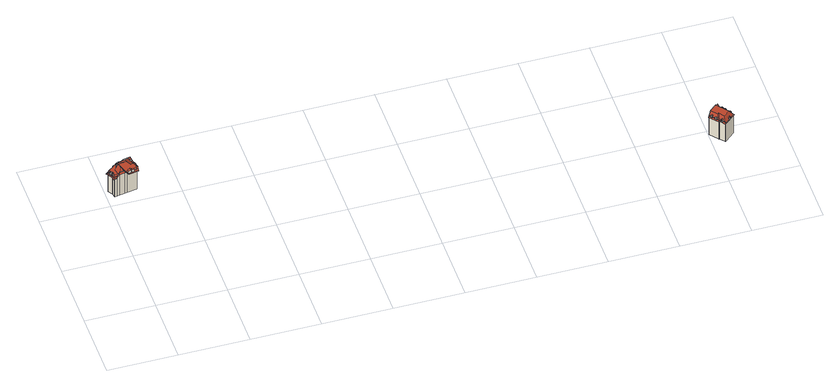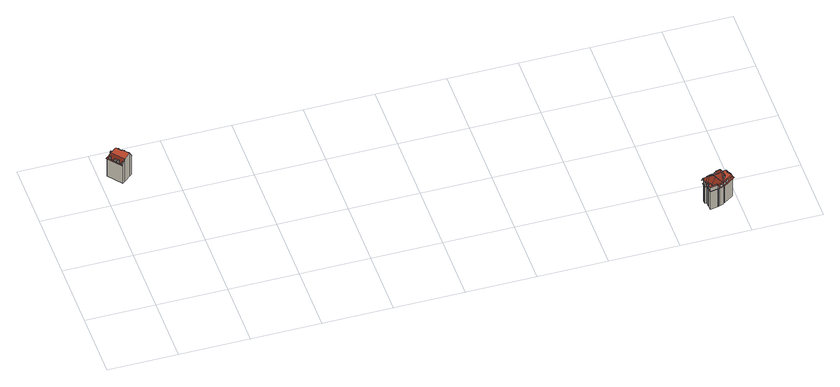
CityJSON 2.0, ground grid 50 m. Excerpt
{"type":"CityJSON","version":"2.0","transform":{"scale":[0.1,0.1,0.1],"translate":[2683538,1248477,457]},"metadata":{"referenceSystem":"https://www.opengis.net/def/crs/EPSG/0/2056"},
"CityObjects":{
"building1":{"type":"Building","attributes":{"class":"BB01","Herkunft":"EE_LB_2007","QualitaetStatus":1,"FileCreationDate":"2012-03-16","Region":4,"GebaeudeStatus":1},"children":["building1-1","building1-2","building1-3","building1-4","building1-5","building1-6","building1-7","building1-8","building1-9","building1-10"]},
"building1-1":{"type":"BuildingPart","attributes":{"Geomtype":2},"parents":["building1"],"geometry":[{"type":"MultiSurface","lod":"2","boundaries":[[[0,1,2]],[[3,4,5]],[[0,2,5,4]],[[3,5,2,1]]],"semantics":{"surfaces":[{"type":"WallSurface"},{"type":"RoofSurface"}],"values":[0,0,0,1]}}]},
"building1-2":{"type":"BuildingPart","attributes":{"Geomtype":1},"parents":["building1"],"geometry":[{"type":"MultiSurface","lod":"2","boundaries":[[[6,7,8,9,10,11,12,13,14,15,16,17,18,19,20,21,22,23,24,25,26,27,28,29,30,31,32,33,34,35,36,37,38,39,40,41]],[[42,43,44,45,46]],[[47,48,49,44,43]],[[23,50,49,24]],[[40,39,51,52]],[[41,40,52,53]],[[39,38,54,51]],[[36,35,55,56]],[[35,34,57,55]],[[58,59,60,61]],[[30,29,62,61]],[[59,58,57,34,33]],[[59,33,32,63]],[[32,31,64,63]],[[31,30,60,64]],[[29,28,65,62]],[[28,27,66,65]],[[26,25,67,68]],[[25,24,48,67]],[[23,22,69,50]],[[69,70,71,72]],[[71,46,45,72]],[[22,21,73,70]],[[73,74,75,76]],[[20,19,77,78]],[[21,20,78,74]],[[19,18,79,77]],[[16,15,80,81]],[[15,14,82,80]],[[7,6,83,84]],[[6,41,53,83]],[[27,26,68,66]],[[18,17,85,79]],[[17,16,81,85]],[[13,12,86,87]],[[14,13,87,82]],[[12,11,88,86]],[[11,10,89,88]],[[10,9,90,89]],[[9,8,91,90]],[[8,7,84,91]],[[38,37,92,54]],[[37,36,56,92]],[[44,49,50,45]],[[93,94,95]],[[96,94,93]],[[97,94,96]],[[42,46,94,97]],[[42,97,96,98,99,47,43]],[[100,101,102]],[[93,95,103,104,105,102,101]],[[93,101,100,106,107,108]],[[93,108,109,110,98,96]],[[109,111,110]],[[112,113,114,115]],[[98,110,111,99]],[[48,47,99,116]],[[72,45,50,117]],[[118,76,71,119]],[[75,74,120,121,122,123,124]],[[76,75,124,94]],[[95,94,125,126,127,103]],[[103,127,128,104]],[[99,111,129,116]],[[129,130,116]],[[122,121,116,130]],[[131,125,94,124]],[[132,131,124,123]],[[131,133,126,125]],[[134,133,131,132]],[[133,134,135,128]],[[126,133,128,127]],[[104,128,135,105]],[[108,107,136,109]],[[107,106,137,136]]],"semantics":{"surfaces":[{"type":"GroundSurface"},{"type":"WallSurface"},{"type":"RoofSurface"}],"values":[0,1,1,1,1,1,1,1,1,1,1,1,1,1,1,1,1,1,1,1,1,1,1,1,1,1,1,1,1,1,1,1,1,1,1,1,1,1,1,1,1,1,1,2,2,2,2,2,2,2,2,2,2,2,2,2,2,2,2,2,2,2,2,2,2,2,2,2,2,2,2,2,2,2,2]}}]},
"building1-3":{"type":"BuildingPart","attributes":{"Geomtype":2},"parents":["building1"],"geometry":[{"type":"MultiSurface","lod":"2","boundaries":[[[138,139,140,141]],[[138,142,143,139]],[[141,140,144,145]],[[144,140,139,143]]],"semantics":{"surfaces":[{"type":"WallSurface"},{"type":"RoofSurface"}],"values":[0,0,0,1]}}]},
"building1-4":{"type":"BuildingPart","attributes":{"Geomtype":2},"parents":["building1"],"geometry":[{"type":"MultiSurface","lod":"2","boundaries":[[[146,147,148,149]],[[146,150,147]],[[151,149,148]],[[150,151,148,147]]],"semantics":{"surfaces":[{"type":"WallSurface"},{"type":"RoofSurface"}],"values":[0,0,0,1]}}]},
"building1-5":{"type":"BuildingPart","attributes":{"Geomtype":2},"parents":["building1"],"geometry":[{"type":"MultiSurface","lod":"2","boundaries":[[[152,153,154,155]],[[156,157,158]],[[156,158,155,154,133]],[[158,157,152,155]]],"semantics":{"surfaces":[{"type":"WallSurface"},{"type":"RoofSurface"}],"values":[0,0,0,1]}}]},
"building1-6":{"type":"BuildingPart","attributes":{"Geomtype":2},"parents":["building1"],"geometry":[{"type":"MultiSurface","lod":"2","boundaries":[[[159,160,161]],[[162,163,164]],[[162,164,161,160]],[[164,163,159,161]]],"semantics":{"surfaces":[{"type":"WallSurface"},{"type":"RoofSurface"}],"values":[0,0,0,1]}}]},
"building1-7":{"type":"BuildingPart","attributes":{"Geomtype":2},"parents":["building1"],"geometry":[{"type":"MultiSurface","lod":"2","boundaries":[[[165,166,167,168]],[[167,116,48,169,168]],[[48,47,169]],[[165,168,169,47]]],"semantics":{"surfaces":[{"type":"WallSurface"},{"type":"RoofSurface"}],"values":[0,0,0,1]}}]},
"building1-8":{"type":"BuildingPart","attributes":{"Geomtype":2},"parents":["building1"],"geometry":[{"type":"MultiSurface","lod":"2","boundaries":[[[170,171,172,173]],[[170,174,171]],[[175,173,172]],[[176,177,171,174]],[[172,171,177]],[[176,175,172,177]]],"semantics":{"surfaces":[{"type":"WallSurface"},{"type":"RoofSurface"}],"values":[0,0,0,1,1,1]}}]},
"building1-9":{"type":"BuildingPart","attributes":{"Geomtype":2},"parents":["building1"],"geometry":[{"type":"MultiSurface","lod":"2","boundaries":[[[178,179,180]],[[178,180,181,182]],[[183,182,181]],[[180,179,183,181]]],"semantics":{"surfaces":[{"type":"WallSurface"},{"type":"RoofSurface"}],"values":[0,0,0,1]}}]},
"building1-10":{"type":"BuildingPart","attributes":{"Geomtype":2},"parents":["building1"],"geometry":[{"type":"MultiSurface","lod":"2","boundaries":[[[184,185,186,187]],[[184,188,189,185]],[[187,186,190,191]],[[190,186,185,189]]],"semantics":{"surfaces":[{"type":"WallSurface"},{"type":"RoofSurface"}],"values":[0,0,0,1]}}]},
"building2":{"type":"Building","attributes":{"class":"BB01","Herkunft":"EE_LB_2007","QualitaetStatus":1,"FileCreationDate":"2012-03-16","Region":4,"GebaeudeStatus":1},"children":["building2-1","building2-2","building2-3","building2-4","building2-5","building2-6","building2-7","building2-8","building2-9"]},
"building2-1":{"type":"BuildingPart","attributes":{"Geomtype":2},"parents":["building2"],"geometry":[{"type":"MultiSurface","lod":"2","boundaries":[[[192,193,194,195,196]],[[194,197,195]],[[198,193,192]],[[197,199,196,195]],[[199,198,192,196]]],"semantics":{"surfaces":[{"type":"WallSurface"},{"type":"RoofSurface"}],"values":[0,0,0,1,1]}}]},
"building2-2":{"type":"BuildingPart","attributes":{"Geomtype":2},"parents":["building2"],"geometry":[{"type":"MultiSurface","lod":"2","boundaries":[[[200,201,202,203,204]],[[202,205,203]],[[206,201,200]],[[205,207,204,203]],[[207,206,200,204]]],"semantics":{"surfaces":[{"type":"WallSurface"},{"type":"RoofSurface"}],"values":[0,0,0,1,1]}}]},
"building2-3":{"type":"BuildingPart","attributes":{"Geomtype":2},"parents":["building2"],"geometry":[{"type":"MultiSurface","lod":"2","boundaries":[[[208,209,210,211,212]],[[210,213,211]],[[214,209,208]],[[213,215,212,211]],[[215,214,208,212]]],"semantics":{"surfaces":[{"type":"WallSurface"},{"type":"RoofSurface"}],"values":[0,0,0,1,1]}}]},
"building2-4":{"type":"BuildingPart","attributes":{"Geomtype":2},"parents":["building2"],"geometry":[{"type":"MultiSurface","lod":"2","boundaries":[[[216,217,218]],[[217,219,220,218]],[[221,222,223]],[[221,223,220,219]],[[222,224,220,223]],[[224,216,218,220]]],"semantics":{"surfaces":[{"type":"WallSurface"},{"type":"RoofSurface"}],"values":[0,0,0,0,1,1]}}]},
"building2-5":{"type":"BuildingPart","attributes":{"Geomtype":2},"parents":["building2"],"geometry":[{"type":"MultiSurface","lod":"2","boundaries":[[[225,226,227]],[[226,228,229,227]],[[230,231,232]],[[230,232,229,228]],[[231,233,229,232]],[[233,225,227,229]]],"semantics":{"surfaces":[{"type":"WallSurface"},{"type":"RoofSurface"}],"values":[0,0,0,0,1,1]}}]},
"building2-6":{"type":"BuildingPart","attributes":{"Geomtype":1},"parents":["building2"],"geometry":[{"type":"MultiSurface","lod":"2","boundaries":[[[234,235,236,237]],[[238,239,240,241]],[[239,234,242,240]],[[243,244,245,246]],[[244,238,241,245]],[[247,248,249,250]],[[248,243,246,249]],[[251,252,253,254]],[[252,247,250,253]],[[255,256,257,254,258,259]],[[257,256,260,261]],[[255,262,260,256]],[[259,263,262,255]],[[264,263,259,258]],[[254,265,264,258]],[[239,238,244,243,248,247,252,251,266,235,234]],[[251,254,257,266]],[[235,266,257,236]],[[234,237,242]]],"semantics":{"surfaces":[{"type":"WallSurface"},{"type":"RoofSurface"},{"type":"GroundSurface"}],"values":[0,0,0,0,0,0,0,0,0,1,1,1,1,1,1,2,0,0,0]}}]},
"building2-7":{"type":"BuildingPart","attributes":{"Geomtype":2},"parents":["building2"],"geometry":[{"type":"MultiSurface","lod":"2","boundaries":[[[267,268,269]],[[268,270,271,269]],[[272,273,274]],[[272,274,271,270]],[[273,275,271,274]],[[275,267,269,271]]],"semantics":{"surfaces":[{"type":"WallSurface"},{"type":"RoofSurface"}],"values":[0,0,0,0,1,1]}}]},
"building2-8":{"type":"BuildingPart","attributes":{"Geomtype":2},"parents":["building2"],"geometry":[{"type":"MultiSurface","lod":"2","boundaries":[[[276,277,278]],[[277,279,280,278]],[[281,282,283]],[[281,283,280,279]],[[282,284,280,283]],[[284,276,278,280]]],"semantics":{"surfaces":[{"type":"WallSurface"},{"type":"RoofSurface"}],"values":[0,0,0,0,1,1]}}]},
"building2-9":{"type":"BuildingPart","attributes":{"Geomtype":2},"parents":["building2"],"geometry":[{"type":"MultiSurface","lod":"2","boundaries":[[[285,286,287]],[[288,289,290]],[[289,285,287,290]],[[286,288,290,287]]],"semantics":{"surfaces":[{"type":"WallSurface"},{"type":"RoofSurface"}],"values":[0,0,0,1]}}]}
},
"vertices":[
[86,1190,181],[90,1184,202],[86,1190,197],[103,1193,202],[99,1199,181],[99,1199,197],
[51,1082,7],[50,1085,7],[45,1111,7],[43,1111,7],[43,1112,7],[22,1142,7],[23,1142,7],[89,1189,7],[98,1190,7],[101,1191,7],[102,1193,7],[103,1199,7],[104,1199,7],[134,1210,7],[141,1212,7],[142,1213,7],[150,1214,7],[200,1223,7],[206,1190,7],[203,1189,7],[206,1170,7],[208,1163,7],[209,1158,7],[209,1157,7],[217,1153,7],[220,1151,7],[223,1131,7],[221,1129,7],[216,1122,7],[212,1122,7],[213,1116,7],[214,1111,7],[141,1098,7],[121,1094,7],[89,1089,7],[69,1085,7],[185,1206,207],[189,1187,207],[189,1187,209],[184,1211,209],[184,1211,202],[195,1188,202],[206,1190,177],[206,1190,204],[200,1223,204],[121,1094,218],[89,1089,218],[69,1085,190],[141,1098,190],[212,1122,207],[213,1116,202],[216,1122,207],[221,1129,202],[221,1129,164],[217,1153,164],[217,1153,202],[209,1157,207],[223,1131,164],[220,1151,164],[209,1158,207],[208,1163,202],[203,1189,184],[206,1170,184],[150,1214,204],[150,1214,198],[152,1205,202],[152,1205,209],[142,1213,198],[142,1213,176],[143,1212,177],[144,1203,202],[134,1210,177],[141,1212,176],[104,1199,191],[101,1191,202],[102,1193,202],[98,1190,202],[51,1082,190],[50,1085,198],[103,1199,191],[23,1142,190],[89,1189,190],[22,1142,188],[43,1112,187],[43,1111,189],[45,1111,197],[214,1111,190],[95,1141,240],[105,1195,202],[69,1135,202],[153,1152,241],[150,1168,240],[181,1133,221],[200,1161,202],[132,1087,204],[102,1106,240],[81,1078,204],[77,1092,202],[61,1078,177],[60,1074,174],[153,1091,174],[151,1094,177],[131,1101,202],[223,1118,202],[194,1136,222],[215,1165,202],[215,1163,164],[222,1125,164],[228,1127,164],[221,1164,164],[209,1174,177],[150,1215,203],[142,1213,197],[150,1215,197],[150,1215,176],[200,1223,177],[203,1228,174],[100,1208,174],[102,1203,177],[28,1141,202],[46,1115,202],[51,1087,202],[46,1076,177],[213,1175,177],[212,1177,174],[16,1144,177],[8,1143,174],[40,1110,177],[36,1104,174],[41,1071,174],[225,1108,177],[226,1104,174],
[169,1099,181],[169,1099,201],[150,1096,201],[150,1096,181],[167,1108,202],[165,1117,210],[147,1114,210],[148,1104,202],
[84,1158,204],[84,1158,224],[90,1169,224],[90,1169,204],[93,1152,224],[99,1163,224],
[47,1113,202],[43,1113,190],[40,1112,180],[40,1112,198],[42,1097,177],[49,1098,202],[42,1097,198],
[34,1133,202],[27,1128,177],[27,1128,200],[36,1115,177],[43,1120,202],[36,1115,200],
[199,1170,202],[207,1172,181],[209,1172,181],[209,1172,201],[206,1190,201],
[112,1206,177],[112,1206,195],[126,1208,195],[126,1208,177],[114,1200,195],[127,1202,195],[120,1199,200],[120,1200,200],
[64,1175,181],[68,1169,202],[64,1175,197],[74,1182,197],[74,1182,181],[78,1176,202],
[192,1103,181],[192,1103,199],[177,1101,199],[177,1101,181],[191,1112,202],[190,1118,207],[174,1115,207],[175,1109,202],
[4018,118,554],[4018,118,538],[4007,131,538],[4007,131,554],[4012,124,558],[4000,125,554],[4010,112,554],[4003,117,558],
[4003,136,554],[4003,136,538],[3993,148,538],[3993,148,554],[3998,142,558],[3986,142,554],[3996,130,554],[3989,134,558],
[4043,86,554],[4043,86,538],[4033,99,538],[4033,99,554],[4038,92,558],[4026,93,554],[4036,80,554],[4029,85,558],
[3959,42,553],[3952,36,536],[3952,36,553],[3956,30,537],[3956,30,558],[3961,24,537],[3968,30,553],[3961,24,553],[3966,38,558],
[3905,98,553],[3899,94,540],[3899,94,553],[3904,88,540],[3904,88,558],[3909,82,540],[3914,86,553],[3909,82,553],[3912,94,558],
[4053,72,368],[3972,173,368],[3972,173,541],[4053,72,540],[3976,13,368],[3979,9,368],[3979,9,537],[3976,13,545],[4053,72,541],[3946,46,368],[3947,47,368],[3947,47,543],[3946,46,540],[3942,45,368],[3943,44,368],[3943,44,541],[3942,45,544],[3906,118,368],[3892,106,368],[3892,106,544],[3906,118,577],[3978,41,577],[4021,76,577],[3954,158,577],[3944,71,577],[3950,76,577],[4060,71,533],[3975,176,533],[3975,3,533],[3946,40,533],[3941,36,533],[3887,102,533],[3954,158,368],
[4004,42,553],[4011,34,535],[4011,34,553],[4017,38,535],[4017,38,557],[4023,43,535],[4016,52,553],[4023,43,553],[4008,49,557],
[3927,72,554],[3921,67,540],[3921,67,554],[3925,62,540],[3925,62,560],[3930,56,540],[3936,60,554],[3930,56,554],[3934,68,560],
[3973,174,538],[3960,163,565],[3973,174,565],[3972,157,556],[3980,164,538],[3980,164,556]
]}
